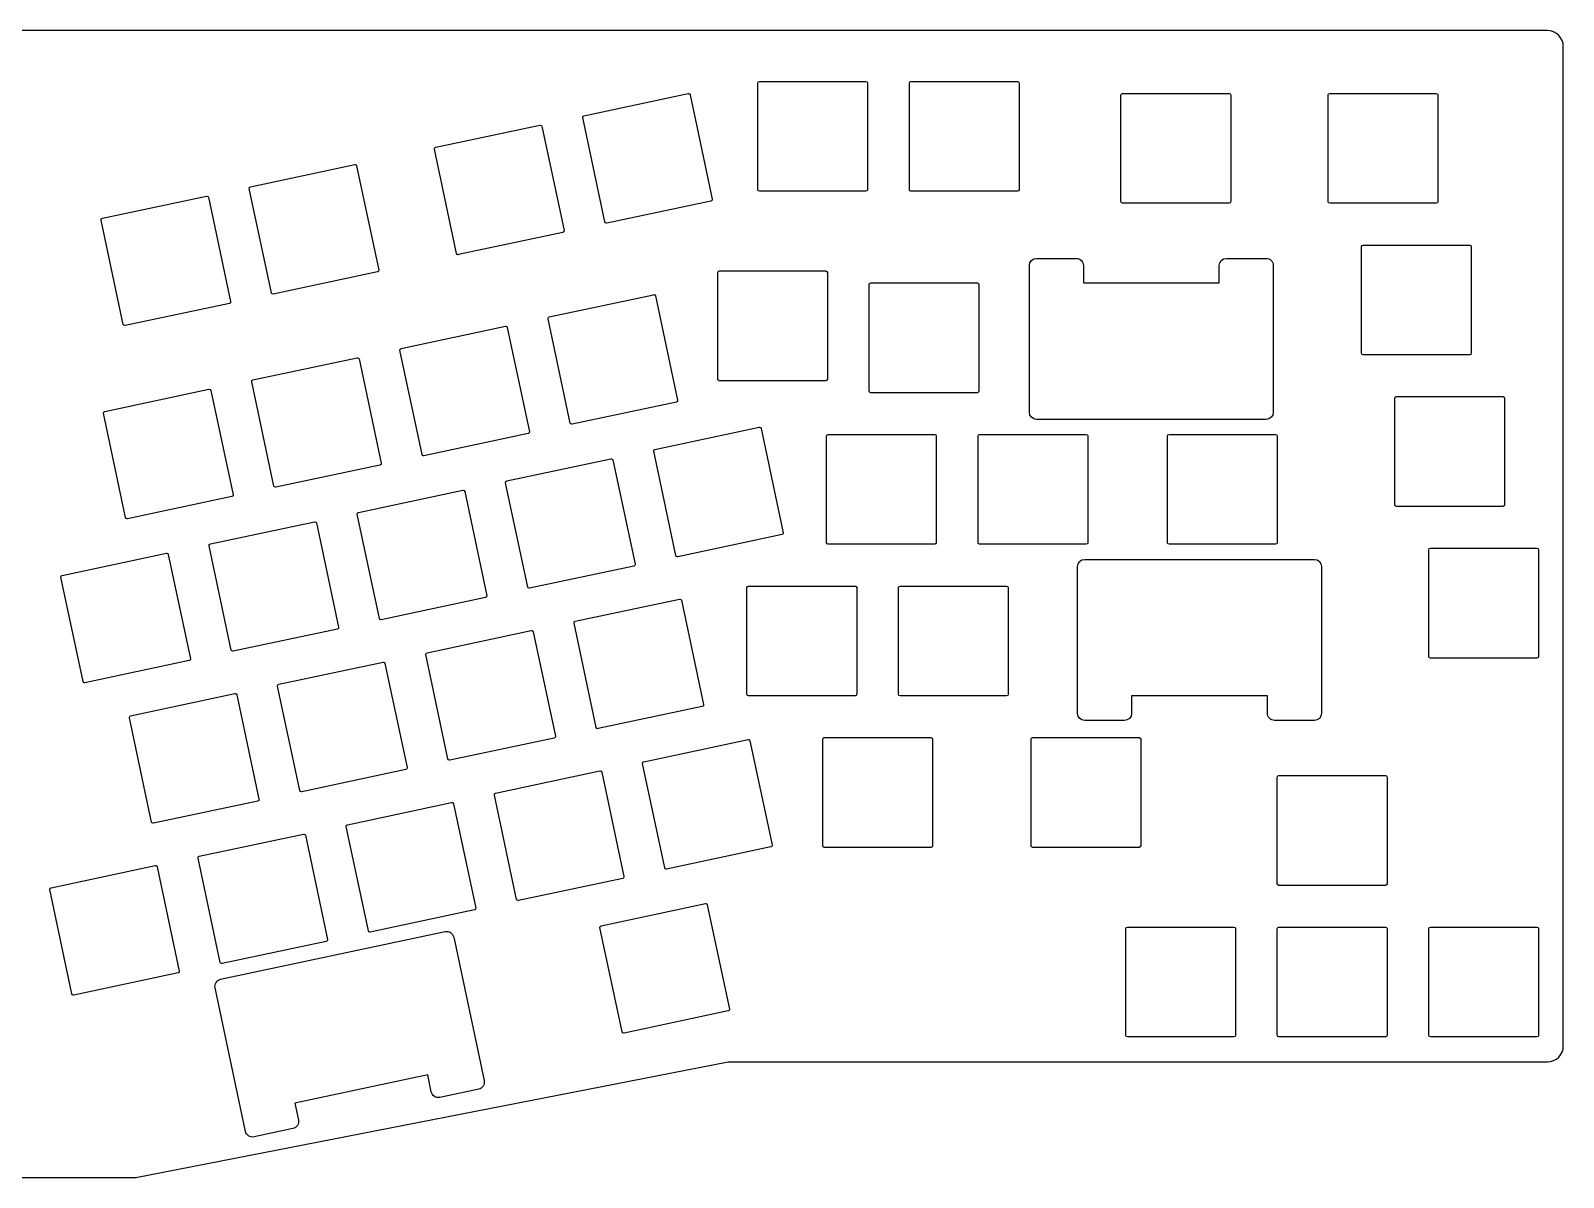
# Model space of a CAD drawing. Header units: millimetres. Extents: x 148 to 488, y -388 to -244.
# Drawn here: x 294.9 to 487.6, y -388.2 to -244.1 of the extents above; entities that cross this region are included whole.
import ezdxf

# ---------------------------------------------------------------- set-up
doc = ezdxf.new("R2010")
doc.units = ezdxf.units.MM
doc.header["$MEASUREMENT"] = 0
doc.layers.add('PCB', color=7, linetype='Continuous', lineweight=0)
doc.layers.add('Plate', color=7, linetype='Continuous', lineweight=0)

msp = doc.modelspace()

# ---------------------------------------------------------------- linework, layer by layer
at = {"layer": 'PCB', "color": 18, "lineweight": 25, "true_color": 0x000000}
msp.add_open_spline([(304.11, -244.09), (304.11, -244.09), (485.6, -244.09), (485.6, -244.09), (486.71, -244.09), (487.6, -244.99), (487.6, -246.09), (487.6, -246.09), (487.6, -308.57), (487.6, -308.57), (487.6, -308.57), (487.6, -371.68), (487.6, -371.68), (487.6, -372.78), (486.71, -373.68), (485.6, -373.68), (485.6, -373.68), (382.57, -373.68), (382.57, -373.68), (382.57, -373.68), (308.11, -388.2), (308.11, -388.2), (308.11, -388.2), (298.11, -388.2), (298.11, -388.2), (298.11, -388.2), (288.11, -388.2), (288.11, -388.2), (288.11, -388.2), (213.65, -373.68), (213.65, -373.68), (213.65, -373.68), (149.51, -373.68), (149.51, -373.68), (148.41, -373.68), (147.51, -372.78), (147.51, -371.68), (147.51, -371.68), (147.51, -308.57), (147.51, -308.57), (147.51, -308.57), (147.51, -246.09), (147.51, -246.09), (147.51, -244.99), (148.41, -244.09), (149.51, -244.09), (149.51, -244.09), (292.11, -244.09), (292.11, -244.09), (292.11, -244.09), (304.11, -244.09), (304.11, -244.09)], degree=3, knots=[0, 0, 0, 0, 1, 1, 1, 2, 2, 2, 3, 3, 3, 4, 4, 4, 5, 5, 5, 6, 6, 6, 7, 7, 7, 8, 8, 8, 9, 9, 9, 10, 10, 10, 11, 11, 11, 12, 12, 12, 13, 13, 13, 14, 14, 14, 15, 15, 15, 16, 16, 16, 17, 17, 17, 17], dxfattribs=at)
at = {"layer": 'Plate', "color": 18, "lineweight": 25, "true_color": 0x000000}
for points, knots in [([(386.52, -264.28), (386.52, -264.28), (399.92, -264.28), (399.92, -264.28), (400.03, -264.28), (400.12, -264.19), (400.12, -264.08), (400.12, -264.08), (400.12, -250.68), (400.12, -250.68), (400.12, -250.57), (400.03, -250.48), (399.92, -250.48), (399.92, -250.48), (386.52, -250.48), (386.52, -250.48), (386.41, -250.48), (386.32, -250.57), (386.32, -250.68), (386.32, -250.68), (386.32, -264.08), (386.32, -264.08), (386.32, -264.19), (386.41, -264.28), (386.52, -264.28)], [0, 0, 0, 0, 1, 1, 1, 2, 2, 2, 3, 3, 3, 4, 4, 4, 5, 5, 5, 6, 6, 6, 7, 7, 7, 8, 8, 8, 8]), ([(405.57, -264.28), (405.57, -264.28), (418.97, -264.28), (418.97, -264.28), (419.08, -264.28), (419.17, -264.19), (419.17, -264.08), (419.17, -264.08), (419.17, -250.68), (419.17, -250.68), (419.17, -250.57), (419.08, -250.48), (418.97, -250.48), (418.97, -250.48), (405.57, -250.48), (405.57, -250.48), (405.46, -250.48), (405.37, -250.57), (405.37, -250.68), (405.37, -250.68), (405.37, -264.08), (405.37, -264.08), (405.37, -264.19), (405.46, -264.28), (405.57, -264.28)], [0, 0, 0, 0, 1, 1, 1, 2, 2, 2, 3, 3, 3, 4, 4, 4, 5, 5, 5, 6, 6, 6, 7, 7, 7, 8, 8, 8, 8]), ([(367.09, -268.13), (367.11, -268.22), (367.19, -268.29), (367.28, -268.29), (367.3, -268.29), (367.31, -268.29), (367.33, -268.28), (367.33, -268.28), (380.43, -265.5), (380.43, -265.5), (380.49, -265.49), (380.53, -265.45), (380.56, -265.41), (380.59, -265.37), (380.6, -265.31), (380.59, -265.26), (380.59, -265.26), (377.8, -252.15), (377.8, -252.15), (377.78, -252.06), (377.7, -251.99), (377.61, -251.99), (377.59, -251.99), (377.58, -252), (377.56, -252), (377.56, -252), (364.46, -254.78), (364.46, -254.78), (364.4, -254.8), (364.36, -254.83), (364.33, -254.87), (364.3, -254.92), (364.29, -254.97), (364.3, -255.02), (364.3, -255.02), (367.09, -268.13), (367.09, -268.13)], [0, 0, 0, 0, 1, 1, 1, 2, 2, 2, 3, 3, 3, 4, 4, 4, 5, 5, 5, 6, 6, 6, 7, 7, 7, 8, 8, 8, 9, 9, 9, 10, 10, 10, 11, 11, 11, 12, 12, 12, 12]), ([(432.18, -265.78), (432.18, -265.78), (445.58, -265.78), (445.58, -265.78), (445.69, -265.78), (445.78, -265.69), (445.78, -265.58), (445.78, -265.58), (445.78, -252.18), (445.78, -252.18), (445.78, -252.07), (445.69, -251.98), (445.58, -251.98), (445.58, -251.98), (432.18, -251.98), (432.18, -251.98), (432.07, -251.98), (431.98, -252.07), (431.98, -252.18), (431.98, -252.18), (431.98, -265.58), (431.98, -265.58), (431.98, -265.69), (432.07, -265.78), (432.18, -265.78)], [0, 0, 0, 0, 1, 1, 1, 2, 2, 2, 3, 3, 3, 4, 4, 4, 5, 5, 5, 6, 6, 6, 7, 7, 7, 8, 8, 8, 8]), ([(458.23, -265.78), (458.23, -265.78), (471.63, -265.78), (471.63, -265.78), (471.74, -265.78), (471.83, -265.69), (471.83, -265.58), (471.83, -265.58), (471.83, -252.18), (471.83, -252.18), (471.83, -252.07), (471.74, -251.98), (471.63, -251.98), (471.63, -251.98), (458.23, -251.98), (458.23, -251.98), (458.12, -251.98), (458.03, -252.07), (458.03, -252.18), (458.03, -252.18), (458.03, -265.58), (458.03, -265.58), (458.03, -265.69), (458.12, -265.78), (458.23, -265.78)], [0, 0, 0, 0, 1, 1, 1, 2, 2, 2, 3, 3, 3, 4, 4, 4, 5, 5, 5, 6, 6, 6, 7, 7, 7, 8, 8, 8, 8]), ([(348.45, -272.09), (348.47, -272.18), (348.56, -272.25), (348.65, -272.25), (348.66, -272.25), (348.68, -272.25), (348.69, -272.24), (348.69, -272.24), (361.8, -269.46), (361.8, -269.46), (361.91, -269.43), (361.98, -269.33), (361.95, -269.22), (361.95, -269.22), (359.17, -256.11), (359.17, -256.11), (359.15, -256.02), (359.07, -255.95), (358.97, -255.95), (358.96, -255.95), (358.94, -255.96), (358.93, -255.96), (358.93, -255.96), (345.82, -258.75), (345.82, -258.75), (345.77, -258.76), (345.73, -258.79), (345.7, -258.83), (345.67, -258.88), (345.66, -258.93), (345.67, -258.98), (345.67, -258.98), (348.45, -272.09), (348.45, -272.09)], [0, 0, 0, 0, 1, 1, 1, 2, 2, 2, 3, 3, 3, 4, 4, 4, 5, 5, 5, 6, 6, 6, 7, 7, 7, 8, 8, 8, 9, 9, 9, 10, 10, 10, 11, 11, 11, 11]), ([(325.16, -277.04), (325.18, -277.13), (325.26, -277.2), (325.36, -277.2), (325.37, -277.2), (325.39, -277.2), (325.4, -277.19), (325.4, -277.19), (338.51, -274.41), (338.51, -274.41), (338.56, -274.4), (338.6, -274.37), (338.63, -274.32), (338.66, -274.28), (338.67, -274.22), (338.66, -274.17), (338.66, -274.17), (335.87, -261.06), (335.87, -261.06), (335.86, -260.97), (335.77, -260.91), (335.68, -260.91), (335.67, -260.91), (335.65, -260.91), (335.64, -260.91), (335.64, -260.91), (322.53, -263.7), (322.53, -263.7), (322.48, -263.71), (322.43, -263.74), (322.4, -263.78), (322.38, -263.83), (322.37, -263.88), (322.38, -263.93), (322.38, -263.93), (325.16, -277.04), (325.16, -277.04)], [0, 0, 0, 0, 1, 1, 1, 2, 2, 2, 3, 3, 3, 4, 4, 4, 5, 5, 5, 6, 6, 6, 7, 7, 7, 8, 8, 8, 9, 9, 9, 10, 10, 10, 11, 11, 11, 12, 12, 12, 12]), ([(306.53, -281), (306.55, -281.09), (306.63, -281.16), (306.72, -281.16), (306.74, -281.16), (306.75, -281.16), (306.77, -281.16), (306.77, -281.16), (319.87, -278.37), (319.87, -278.37), (319.93, -278.36), (319.97, -278.33), (320, -278.28), (320.03, -278.24), (320.04, -278.18), (320.03, -278.13), (320.03, -278.13), (317.24, -265.02), (317.24, -265.02), (317.22, -264.93), (317.14, -264.87), (317.05, -264.87), (317.03, -264.87), (317.02, -264.87), (317, -264.87), (317, -264.87), (303.9, -267.66), (303.9, -267.66), (303.84, -267.67), (303.8, -267.7), (303.77, -267.74), (303.74, -267.79), (303.73, -267.84), (303.74, -267.89), (303.74, -267.89), (306.53, -281), (306.53, -281)], [0, 0, 0, 0, 1, 1, 1, 2, 2, 2, 3, 3, 3, 4, 4, 4, 5, 5, 5, 6, 6, 6, 7, 7, 7, 8, 8, 8, 9, 9, 9, 10, 10, 10, 11, 11, 11, 12, 12, 12, 12]), ([(462.23, -271.23), (462.23, -271.23), (462.23, -284.63), (462.23, -284.63), (462.23, -284.74), (462.32, -284.83), (462.43, -284.83), (462.43, -284.83), (475.83, -284.83), (475.83, -284.83), (475.94, -284.83), (476.03, -284.74), (476.03, -284.63), (476.03, -284.63), (476.03, -271.23), (476.03, -271.23), (476.03, -271.12), (475.94, -271.03), (475.83, -271.03), (475.83, -271.03), (462.43, -271.03), (462.43, -271.03), (462.32, -271.03), (462.23, -271.12), (462.23, -271.23)], [0, 0, 0, 0, 1, 1, 1, 2, 2, 2, 3, 3, 3, 4, 4, 4, 5, 5, 5, 6, 6, 6, 7, 7, 7, 8, 8, 8, 8]), ([(444.33, -275.79), (444.33, -275.79), (427.26, -275.79), (427.26, -275.79), (427.26, -275.79), (427.26, -273.61), (427.26, -273.61), (427.26, -273.37), (427.17, -273.14), (427, -272.97), (426.83, -272.8), (426.6, -272.71), (426.36, -272.71), (426.36, -272.71), (421.36, -272.71), (421.36, -272.71), (420.86, -272.71), (420.46, -273.11), (420.46, -273.6), (420.46, -273.6), (420.46, -292.05), (420.46, -292.05), (420.46, -292.54), (420.86, -292.95), (421.36, -292.95), (421.36, -292.95), (450.23, -292.95), (450.23, -292.95), (450.73, -292.95), (451.13, -292.54), (451.13, -292.05), (451.13, -292.05), (451.13, -273.61), (451.13, -273.61), (451.13, -273.37), (451.04, -273.14), (450.87, -272.97), (450.7, -272.8), (450.48, -272.71), (450.24, -272.71), (450.24, -272.71), (445.23, -272.71), (445.23, -272.71), (444.74, -272.71), (444.33, -273.11), (444.33, -273.6), (444.33, -273.6), (444.33, -275.79), (444.33, -275.79)], [0, 0, 0, 0, 1, 1, 1, 2, 2, 2, 3, 3, 3, 4, 4, 4, 5, 5, 5, 6, 6, 6, 7, 7, 7, 8, 8, 8, 9, 9, 9, 10, 10, 10, 11, 11, 11, 12, 12, 12, 13, 13, 13, 14, 14, 14, 15, 15, 15, 16, 16, 16, 16]), ([(381.47, -288.09), (381.47, -288.09), (394.87, -288.09), (394.87, -288.09), (394.98, -288.09), (395.07, -288), (395.07, -287.89), (395.07, -287.89), (395.07, -274.49), (395.07, -274.49), (395.07, -274.38), (394.98, -274.29), (394.87, -274.29), (394.87, -274.29), (381.47, -274.29), (381.47, -274.29), (381.36, -274.29), (381.27, -274.38), (381.27, -274.49), (381.27, -274.49), (381.27, -287.89), (381.27, -287.89), (381.27, -288), (381.36, -288.09), (381.47, -288.09)], [0, 0, 0, 0, 1, 1, 1, 2, 2, 2, 3, 3, 3, 4, 4, 4, 5, 5, 5, 6, 6, 6, 7, 7, 7, 8, 8, 8, 8]), ([(362.93, -293.56), (362.94, -293.56), (362.96, -293.56), (362.97, -293.55), (362.97, -293.55), (376.08, -290.77), (376.08, -290.77), (376.19, -290.74), (376.26, -290.64), (376.23, -290.53), (376.23, -290.53), (373.45, -277.42), (373.45, -277.42), (373.43, -277.33), (373.35, -277.26), (373.25, -277.26), (373.24, -277.26), (373.22, -277.27), (373.21, -277.27), (373.21, -277.27), (360.1, -280.06), (360.1, -280.06), (360.05, -280.07), (360.01, -280.1), (359.98, -280.14), (359.95, -280.19), (359.94, -280.24), (359.95, -280.29), (359.95, -280.29), (362.73, -293.4), (362.73, -293.4), (362.75, -293.49), (362.84, -293.56), (362.93, -293.56)], [0, 0, 0, 0, 1, 1, 1, 2, 2, 2, 3, 3, 3, 4, 4, 4, 5, 5, 5, 6, 6, 6, 7, 7, 7, 8, 8, 8, 9, 9, 9, 10, 10, 10, 11, 11, 11, 11]), ([(400.52, -289.59), (400.52, -289.59), (413.92, -289.59), (413.92, -289.59), (414.03, -289.59), (414.12, -289.5), (414.12, -289.39), (414.12, -289.39), (414.12, -275.99), (414.12, -275.99), (414.12, -275.88), (414.03, -275.79), (413.92, -275.79), (413.92, -275.79), (400.52, -275.79), (400.52, -275.79), (400.41, -275.79), (400.32, -275.88), (400.32, -275.99), (400.32, -275.99), (400.32, -289.39), (400.32, -289.39), (400.32, -289.5), (400.41, -289.59), (400.52, -289.59)], [0, 0, 0, 0, 1, 1, 1, 2, 2, 2, 3, 3, 3, 4, 4, 4, 5, 5, 5, 6, 6, 6, 7, 7, 7, 8, 8, 8, 8]), ([(344.1, -297.36), (344.12, -297.45), (344.2, -297.52), (344.3, -297.52), (344.31, -297.52), (344.32, -297.52), (344.34, -297.51), (344.34, -297.51), (357.45, -294.73), (357.45, -294.73), (357.5, -294.72), (357.54, -294.69), (357.57, -294.64), (357.6, -294.6), (357.61, -294.54), (357.6, -294.49), (357.6, -294.49), (354.81, -281.38), (354.81, -281.38), (354.79, -281.29), (354.71, -281.23), (354.62, -281.23), (354.6, -281.23), (354.59, -281.23), (354.58, -281.23), (354.58, -281.23), (341.47, -284.02), (341.47, -284.02), (341.36, -284.04), (341.29, -284.15), (341.31, -284.25), (341.31, -284.25), (344.1, -297.36), (344.1, -297.36)], [0, 0, 0, 0, 1, 1, 1, 2, 2, 2, 3, 3, 3, 4, 4, 4, 5, 5, 5, 6, 6, 6, 7, 7, 7, 8, 8, 8, 9, 9, 9, 10, 10, 10, 11, 11, 11, 11]), ([(335.98, -285.19), (335.97, -285.19), (335.96, -285.19), (335.94, -285.19), (335.94, -285.19), (322.83, -287.98), (322.83, -287.98), (322.78, -287.99), (322.74, -288.02), (322.71, -288.06), (322.68, -288.11), (322.67, -288.16), (322.68, -288.21), (322.68, -288.21), (325.47, -301.32), (325.47, -301.32), (325.49, -301.41), (325.57, -301.48), (325.66, -301.48), (325.68, -301.48), (325.69, -301.48), (325.7, -301.47), (325.7, -301.47), (338.81, -298.69), (338.81, -298.69), (338.86, -298.68), (338.91, -298.65), (338.94, -298.6), (338.97, -298.56), (338.98, -298.5), (338.97, -298.45), (338.97, -298.45), (336.18, -285.34), (336.18, -285.34), (336.16, -285.25), (336.08, -285.19), (335.98, -285.19)], [0, 0, 0, 0, 1, 1, 1, 2, 2, 2, 3, 3, 3, 4, 4, 4, 5, 5, 5, 6, 6, 6, 7, 7, 7, 8, 8, 8, 9, 9, 9, 10, 10, 10, 11, 11, 11, 12, 12, 12, 12]), ([(317.35, -289.15), (317.34, -289.15), (317.32, -289.15), (317.31, -289.15), (317.31, -289.15), (304.2, -291.94), (304.2, -291.94), (304.15, -291.95), (304.1, -291.98), (304.08, -292.02), (304.05, -292.07), (304.04, -292.12), (304.05, -292.17), (304.05, -292.17), (306.83, -305.28), (306.83, -305.28), (306.85, -305.37), (306.94, -305.44), (307.03, -305.44), (307.04, -305.44), (307.06, -305.44), (307.07, -305.44), (307.07, -305.44), (320.18, -302.65), (320.18, -302.65), (320.23, -302.64), (320.27, -302.61), (320.3, -302.56), (320.33, -302.52), (320.34, -302.46), (320.33, -302.41), (320.33, -302.41), (317.55, -289.31), (317.55, -289.31), (317.53, -289.21), (317.44, -289.15), (317.35, -289.15)], [0, 0, 0, 0, 1, 1, 1, 2, 2, 2, 3, 3, 3, 4, 4, 4, 5, 5, 5, 6, 6, 6, 7, 7, 7, 8, 8, 8, 9, 9, 9, 10, 10, 10, 11, 11, 11, 12, 12, 12, 12]), ([(480.21, -303.68), (480.21, -303.68), (480.21, -290.28), (480.21, -290.28), (480.21, -290.17), (480.12, -290.08), (480.01, -290.08), (480.01, -290.08), (466.61, -290.08), (466.61, -290.08), (466.5, -290.08), (466.41, -290.17), (466.41, -290.28), (466.41, -290.28), (466.41, -303.68), (466.41, -303.68), (466.41, -303.79), (466.5, -303.88), (466.61, -303.88), (466.61, -303.88), (480.01, -303.88), (480.01, -303.88), (480.12, -303.88), (480.21, -303.79), (480.21, -303.68)], [0, 0, 0, 0, 1, 1, 1, 2, 2, 2, 3, 3, 3, 4, 4, 4, 5, 5, 5, 6, 6, 6, 7, 7, 7, 8, 8, 8, 8]), ([(389.48, -307.33), (389.51, -307.29), (389.52, -307.24), (389.51, -307.18), (389.51, -307.18), (386.72, -294.08), (386.72, -294.08), (386.7, -293.98), (386.62, -293.92), (386.53, -293.92), (386.52, -293.92), (386.5, -293.92), (386.49, -293.92), (386.49, -293.92), (373.38, -296.71), (373.38, -296.71), (373.33, -296.72), (373.28, -296.75), (373.25, -296.8), (373.23, -296.84), (373.22, -296.89), (373.23, -296.95), (373.23, -296.95), (376.01, -310.05), (376.01, -310.05), (376.03, -310.14), (376.11, -310.21), (376.21, -310.21), (376.22, -310.21), (376.24, -310.21), (376.25, -310.21), (376.25, -310.21), (389.36, -307.42), (389.36, -307.42), (389.41, -307.41), (389.45, -307.38), (389.48, -307.33)], [0, 0, 0, 0, 1, 1, 1, 2, 2, 2, 3, 3, 3, 4, 4, 4, 5, 5, 5, 6, 6, 6, 7, 7, 7, 8, 8, 8, 9, 9, 9, 10, 10, 10, 11, 11, 11, 12, 12, 12, 12]), ([(408.76, -308.44), (408.76, -308.44), (408.76, -295.04), (408.76, -295.04), (408.76, -294.93), (408.67, -294.84), (408.56, -294.84), (408.56, -294.84), (395.16, -294.84), (395.16, -294.84), (395.05, -294.84), (394.96, -294.93), (394.96, -295.04), (394.96, -295.04), (394.96, -308.44), (394.96, -308.44), (394.96, -308.55), (395.05, -308.64), (395.16, -308.64), (395.16, -308.64), (408.56, -308.64), (408.56, -308.64), (408.67, -308.64), (408.76, -308.55), (408.76, -308.44)], [0, 0, 0, 0, 1, 1, 1, 2, 2, 2, 3, 3, 3, 4, 4, 4, 5, 5, 5, 6, 6, 6, 7, 7, 7, 8, 8, 8, 8]), ([(414.21, -294.84), (414.1, -294.84), (414.01, -294.93), (414.01, -295.04), (414.01, -295.04), (414.01, -308.44), (414.01, -308.44), (414.01, -308.55), (414.1, -308.64), (414.21, -308.64), (414.21, -308.64), (427.61, -308.64), (427.61, -308.64), (427.72, -308.64), (427.81, -308.55), (427.81, -308.44), (427.81, -308.44), (427.81, -295.04), (427.81, -295.04), (427.81, -294.93), (427.72, -294.84), (427.61, -294.84), (427.61, -294.84), (414.21, -294.84), (414.21, -294.84)], [0, 0, 0, 0, 1, 1, 1, 2, 2, 2, 3, 3, 3, 4, 4, 4, 5, 5, 5, 6, 6, 6, 7, 7, 7, 8, 8, 8, 8]), ([(438.03, -294.84), (437.92, -294.84), (437.83, -294.93), (437.83, -295.04), (437.83, -295.04), (437.83, -308.44), (437.83, -308.44), (437.83, -308.55), (437.92, -308.64), (438.03, -308.64), (438.03, -308.64), (451.43, -308.64), (451.43, -308.64), (451.54, -308.64), (451.63, -308.55), (451.63, -308.44), (451.63, -308.44), (451.63, -295.04), (451.63, -295.04), (451.63, -294.93), (451.54, -294.84), (451.43, -294.84), (451.43, -294.84), (438.03, -294.84), (438.03, -294.84)], [0, 0, 0, 0, 1, 1, 1, 2, 2, 2, 3, 3, 3, 4, 4, 4, 5, 5, 5, 6, 6, 6, 7, 7, 7, 8, 8, 8, 8]), ([(370.85, -311.29), (370.88, -311.25), (370.89, -311.2), (370.88, -311.14), (370.88, -311.14), (368.09, -298.04), (368.09, -298.04), (368.07, -297.95), (367.99, -297.88), (367.9, -297.88), (367.88, -297.88), (367.87, -297.88), (367.85, -297.88), (367.85, -297.88), (354.75, -300.67), (354.75, -300.67), (354.64, -300.69), (354.57, -300.8), (354.59, -300.91), (354.59, -300.91), (357.38, -314.01), (357.38, -314.01), (357.4, -314.11), (357.48, -314.17), (357.57, -314.17), (357.59, -314.17), (357.6, -314.17), (357.62, -314.17), (357.62, -314.17), (370.72, -311.38), (370.72, -311.38), (370.78, -311.37), (370.82, -311.34), (370.85, -311.29)], [0, 0, 0, 0, 1, 1, 1, 2, 2, 2, 3, 3, 3, 4, 4, 4, 5, 5, 5, 6, 6, 6, 7, 7, 7, 8, 8, 8, 9, 9, 9, 10, 10, 10, 11, 11, 11, 11]), ([(338.94, -318.13), (338.95, -318.13), (338.97, -318.13), (338.98, -318.13), (338.98, -318.13), (352.09, -315.34), (352.09, -315.34), (352.2, -315.32), (352.27, -315.21), (352.24, -315.11), (352.24, -315.11), (349.46, -302), (349.46, -302), (349.44, -301.91), (349.36, -301.84), (349.26, -301.84), (349.25, -301.84), (349.23, -301.84), (349.22, -301.84), (349.22, -301.84), (336.11, -304.63), (336.11, -304.63), (336.06, -304.64), (336.02, -304.67), (335.99, -304.72), (335.96, -304.76), (335.95, -304.81), (335.96, -304.87), (335.96, -304.87), (338.74, -317.97), (338.74, -317.97), (338.76, -318.07), (338.85, -318.13), (338.94, -318.13)], [0, 0, 0, 0, 1, 1, 1, 2, 2, 2, 3, 3, 3, 4, 4, 4, 5, 5, 5, 6, 6, 6, 7, 7, 7, 8, 8, 8, 9, 9, 9, 10, 10, 10, 11, 11, 11, 11]), ([(333.58, -319.22), (333.61, -319.17), (333.62, -319.12), (333.61, -319.07), (333.61, -319.07), (330.82, -305.96), (330.82, -305.96), (330.8, -305.87), (330.72, -305.8), (330.63, -305.8), (330.61, -305.8), (330.6, -305.8), (330.59, -305.8), (330.59, -305.8), (317.48, -308.59), (317.48, -308.59), (317.43, -308.6), (317.38, -308.63), (317.35, -308.68), (317.32, -308.72), (317.31, -308.78), (317.32, -308.83), (317.32, -308.83), (320.11, -321.93), (320.11, -321.93), (320.13, -322.03), (320.21, -322.09), (320.31, -322.09), (320.32, -322.09), (320.33, -322.09), (320.35, -322.09), (320.35, -322.09), (333.46, -319.3), (333.46, -319.3), (333.51, -319.29), (333.55, -319.26), (333.58, -319.22)], [0, 0, 0, 0, 1, 1, 1, 2, 2, 2, 3, 3, 3, 4, 4, 4, 5, 5, 5, 6, 6, 6, 7, 7, 7, 8, 8, 8, 9, 9, 9, 10, 10, 10, 11, 11, 11, 12, 12, 12, 12]), ([(314.95, -323.18), (314.98, -323.13), (314.99, -323.08), (314.98, -323.03), (314.98, -323.03), (312.19, -309.92), (312.19, -309.92), (312.17, -309.83), (312.09, -309.76), (311.99, -309.76), (311.98, -309.76), (311.97, -309.76), (311.95, -309.77), (311.95, -309.77), (298.85, -312.55), (298.85, -312.55), (298.79, -312.56), (298.75, -312.59), (298.72, -312.64), (298.69, -312.68), (298.68, -312.74), (298.69, -312.79), (298.69, -312.79), (301.48, -325.9), (301.48, -325.9), (301.5, -325.99), (301.58, -326.05), (301.67, -326.05), (301.69, -326.05), (301.7, -326.05), (301.71, -326.05), (301.71, -326.05), (314.82, -323.26), (314.82, -323.26), (314.87, -323.25), (314.92, -323.22), (314.95, -323.18)], [0, 0, 0, 0, 1, 1, 1, 2, 2, 2, 3, 3, 3, 4, 4, 4, 5, 5, 5, 6, 6, 6, 7, 7, 7, 8, 8, 8, 9, 9, 9, 10, 10, 10, 11, 11, 11, 12, 12, 12, 12]), ([(484.28, -309.13), (484.28, -309.13), (470.88, -309.13), (470.88, -309.13), (470.77, -309.13), (470.68, -309.22), (470.68, -309.33), (470.68, -309.33), (470.68, -322.73), (470.68, -322.73), (470.68, -322.84), (470.77, -322.93), (470.88, -322.93), (470.88, -322.93), (484.28, -322.93), (484.28, -322.93), (484.39, -322.93), (484.48, -322.84), (484.48, -322.73), (484.48, -322.73), (484.48, -309.33), (484.48, -309.33), (484.48, -309.22), (484.39, -309.13), (484.28, -309.13)], [0, 0, 0, 0, 1, 1, 1, 2, 2, 2, 3, 3, 3, 4, 4, 4, 5, 5, 5, 6, 6, 6, 7, 7, 7, 8, 8, 8, 8]), ([(433.32, -327.69), (433.32, -327.69), (450.39, -327.69), (450.39, -327.69), (450.39, -327.69), (450.39, -329.87), (450.39, -329.87), (450.39, -330.11), (450.49, -330.34), (450.66, -330.51), (450.83, -330.68), (451.05, -330.78), (451.29, -330.78), (451.29, -330.78), (456.3, -330.78), (456.3, -330.78), (456.79, -330.78), (457.19, -330.37), (457.2, -329.88), (457.2, -329.88), (457.2, -311.44), (457.2, -311.44), (457.2, -310.94), (456.79, -310.54), (456.3, -310.54), (456.3, -310.54), (427.42, -310.54), (427.42, -310.54), (426.92, -310.54), (426.52, -310.94), (426.52, -311.44), (426.52, -311.44), (426.52, -329.88), (426.52, -329.88), (426.52, -330.12), (426.61, -330.34), (426.78, -330.51), (426.95, -330.68), (427.18, -330.78), (427.42, -330.78), (427.42, -330.78), (432.42, -330.78), (432.42, -330.78), (432.91, -330.78), (433.32, -330.37), (433.32, -329.88), (433.32, -329.88), (433.32, -327.69), (433.32, -327.69)], [0, 0, 0, 0, 1, 1, 1, 2, 2, 2, 3, 3, 3, 4, 4, 4, 5, 5, 5, 6, 6, 6, 7, 7, 7, 8, 8, 8, 9, 9, 9, 10, 10, 10, 11, 11, 11, 12, 12, 12, 13, 13, 13, 14, 14, 14, 15, 15, 15, 16, 16, 16, 16]), ([(385.15, -327.69), (385.15, -327.69), (398.55, -327.69), (398.55, -327.69), (398.66, -327.69), (398.75, -327.6), (398.75, -327.49), (398.75, -327.49), (398.75, -314.09), (398.75, -314.09), (398.75, -313.98), (398.66, -313.89), (398.55, -313.89), (398.55, -313.89), (385.15, -313.89), (385.15, -313.89), (385.04, -313.89), (384.95, -313.98), (384.95, -314.09), (384.95, -314.09), (384.95, -327.49), (384.95, -327.49), (384.95, -327.6), (385.04, -327.69), (385.15, -327.69)], [0, 0, 0, 0, 1, 1, 1, 2, 2, 2, 3, 3, 3, 4, 4, 4, 5, 5, 5, 6, 6, 6, 7, 7, 7, 8, 8, 8, 8]), ([(417.6, -313.89), (417.6, -313.89), (404.2, -313.89), (404.2, -313.89), (404.09, -313.89), (404, -313.98), (404, -314.09), (404, -314.09), (404, -327.49), (404, -327.49), (404, -327.6), (404.09, -327.69), (404.2, -327.69), (404.2, -327.69), (417.6, -327.69), (417.6, -327.69), (417.71, -327.69), (417.8, -327.6), (417.8, -327.49), (417.8, -327.49), (417.8, -314.09), (417.8, -314.09), (417.8, -313.98), (417.71, -313.89), (417.6, -313.89)], [0, 0, 0, 0, 1, 1, 1, 2, 2, 2, 3, 3, 3, 4, 4, 4, 5, 5, 5, 6, 6, 6, 7, 7, 7, 8, 8, 8, 8]), ([(366, -331.66), (366.02, -331.75), (366.1, -331.82), (366.19, -331.82), (366.21, -331.82), (366.22, -331.81), (366.23, -331.81), (366.23, -331.81), (379.34, -329.02), (379.34, -329.02), (379.39, -329.01), (379.44, -328.98), (379.47, -328.94), (379.5, -328.89), (379.51, -328.84), (379.5, -328.79), (379.5, -328.79), (376.71, -315.68), (376.71, -315.68), (376.69, -315.59), (376.61, -315.52), (376.51, -315.52), (376.5, -315.52), (376.49, -315.52), (376.47, -315.53), (376.47, -315.53), (363.37, -318.31), (363.37, -318.31), (363.31, -318.32), (363.27, -318.35), (363.24, -318.4), (363.21, -318.44), (363.2, -318.5), (363.21, -318.55), (363.21, -318.55), (366, -331.66), (366, -331.66)], [0, 0, 0, 0, 1, 1, 1, 2, 2, 2, 3, 3, 3, 4, 4, 4, 5, 5, 5, 6, 6, 6, 7, 7, 7, 8, 8, 8, 9, 9, 9, 10, 10, 10, 11, 11, 11, 12, 12, 12, 12]), ([(360.83, -332.9), (360.86, -332.85), (360.87, -332.8), (360.86, -332.75), (360.86, -332.75), (358.08, -319.64), (358.08, -319.64), (358.06, -319.55), (357.97, -319.48), (357.88, -319.48), (357.87, -319.48), (357.85, -319.48), (357.84, -319.49), (357.84, -319.49), (344.73, -322.27), (344.73, -322.27), (344.68, -322.28), (344.63, -322.32), (344.61, -322.36), (344.58, -322.4), (344.57, -322.46), (344.58, -322.51), (344.58, -322.51), (347.36, -335.62), (347.36, -335.62), (347.38, -335.71), (347.47, -335.78), (347.56, -335.78), (347.57, -335.78), (347.59, -335.77), (347.6, -335.77), (347.6, -335.77), (360.71, -332.99), (360.71, -332.99), (360.76, -332.97), (360.8, -332.94), (360.83, -332.9)], [0, 0, 0, 0, 1, 1, 1, 2, 2, 2, 3, 3, 3, 4, 4, 4, 5, 5, 5, 6, 6, 6, 7, 7, 7, 8, 8, 8, 9, 9, 9, 10, 10, 10, 11, 11, 11, 12, 12, 12, 12]), ([(328.73, -339.58), (328.75, -339.67), (328.83, -339.74), (328.93, -339.74), (328.94, -339.74), (328.95, -339.74), (328.97, -339.73), (328.97, -339.73), (342.07, -336.95), (342.07, -336.95), (342.13, -336.94), (342.17, -336.9), (342.2, -336.86), (342.23, -336.81), (342.24, -336.76), (342.23, -336.71), (342.23, -336.71), (339.44, -323.6), (339.44, -323.6), (339.42, -323.51), (339.34, -323.44), (339.25, -323.44), (339.23, -323.44), (339.22, -323.44), (339.21, -323.45), (339.21, -323.45), (326.1, -326.23), (326.1, -326.23), (326.05, -326.24), (326, -326.28), (325.97, -326.32), (325.94, -326.37), (325.93, -326.42), (325.94, -326.47), (325.94, -326.47), (328.73, -339.58), (328.73, -339.58)], [0, 0, 0, 0, 1, 1, 1, 2, 2, 2, 3, 3, 3, 4, 4, 4, 5, 5, 5, 6, 6, 6, 7, 7, 7, 8, 8, 8, 9, 9, 9, 10, 10, 10, 11, 11, 11, 12, 12, 12, 12]), ([(323.57, -340.82), (323.6, -340.78), (323.61, -340.72), (323.59, -340.67), (323.59, -340.67), (320.81, -327.56), (320.81, -327.56), (320.79, -327.47), (320.71, -327.4), (320.61, -327.4), (320.6, -327.4), (320.59, -327.41), (320.57, -327.41), (320.57, -327.41), (307.46, -330.19), (307.46, -330.19), (307.41, -330.21), (307.37, -330.24), (307.34, -330.28), (307.31, -330.33), (307.3, -330.38), (307.31, -330.43), (307.31, -330.43), (310.1, -343.54), (310.1, -343.54), (310.12, -343.63), (310.2, -343.7), (310.29, -343.7), (310.31, -343.7), (310.32, -343.7), (310.33, -343.69), (310.33, -343.69), (323.44, -340.91), (323.44, -340.91), (323.49, -340.9), (323.54, -340.87), (323.57, -340.82)], [0, 0, 0, 0, 1, 1, 1, 2, 2, 2, 3, 3, 3, 4, 4, 4, 5, 5, 5, 6, 6, 6, 7, 7, 7, 8, 8, 8, 9, 9, 9, 10, 10, 10, 11, 11, 11, 12, 12, 12, 12]), ([(385.33, -333.32), (385.31, -333.23), (385.23, -333.17), (385.13, -333.17), (385.12, -333.17), (385.11, -333.17), (385.09, -333.17), (385.09, -333.17), (371.98, -335.96), (371.98, -335.96), (371.93, -335.97), (371.89, -336), (371.86, -336.04), (371.83, -336.09), (371.82, -336.14), (371.83, -336.19), (371.83, -336.19), (374.62, -349.3), (374.62, -349.3), (374.64, -349.39), (374.72, -349.46), (374.81, -349.46), (374.83, -349.46), (374.84, -349.46), (374.85, -349.45), (374.85, -349.45), (387.96, -346.67), (387.96, -346.67), (388.01, -346.66), (388.06, -346.63), (388.09, -346.58), (388.12, -346.54), (388.13, -346.48), (388.12, -346.43), (388.12, -346.43), (385.33, -333.32), (385.33, -333.32)], [0, 0, 0, 0, 1, 1, 1, 2, 2, 2, 3, 3, 3, 4, 4, 4, 5, 5, 5, 6, 6, 6, 7, 7, 7, 8, 8, 8, 9, 9, 9, 10, 10, 10, 11, 11, 11, 12, 12, 12, 12]), ([(408.08, -332.94), (408.08, -332.94), (394.68, -332.94), (394.68, -332.94), (394.57, -332.94), (394.48, -333.03), (394.48, -333.14), (394.48, -333.14), (394.48, -346.54), (394.48, -346.54), (394.48, -346.65), (394.57, -346.74), (394.68, -346.74), (394.68, -346.74), (408.08, -346.74), (408.08, -346.74), (408.19, -346.74), (408.28, -346.65), (408.28, -346.54), (408.28, -346.54), (408.28, -333.14), (408.28, -333.14), (408.28, -333.03), (408.19, -332.94), (408.08, -332.94)], [0, 0, 0, 0, 1, 1, 1, 2, 2, 2, 3, 3, 3, 4, 4, 4, 5, 5, 5, 6, 6, 6, 7, 7, 7, 8, 8, 8, 8]), ([(434.47, -346.54), (434.47, -346.54), (434.47, -333.14), (434.47, -333.14), (434.47, -333.03), (434.38, -332.94), (434.27, -332.94), (434.27, -332.94), (420.87, -332.94), (420.87, -332.94), (420.76, -332.94), (420.67, -333.03), (420.67, -333.14), (420.67, -333.14), (420.67, -346.54), (420.67, -346.54), (420.67, -346.65), (420.76, -346.74), (420.87, -346.74), (420.87, -346.74), (434.27, -346.74), (434.27, -346.74), (434.38, -346.74), (434.47, -346.65), (434.47, -346.54)], [0, 0, 0, 0, 1, 1, 1, 2, 2, 2, 3, 3, 3, 4, 4, 4, 5, 5, 5, 6, 6, 6, 7, 7, 7, 8, 8, 8, 8]), ([(369.45, -350.54), (369.48, -350.5), (369.49, -350.44), (369.48, -350.39), (369.48, -350.39), (366.7, -337.28), (366.7, -337.28), (366.68, -337.19), (366.59, -337.13), (366.5, -337.13), (366.49, -337.13), (366.47, -337.13), (366.46, -337.13), (366.46, -337.13), (353.35, -339.92), (353.35, -339.92), (353.3, -339.93), (353.25, -339.96), (353.22, -340), (353.2, -340.05), (353.19, -340.1), (353.2, -340.15), (353.2, -340.15), (355.98, -353.26), (355.98, -353.26), (356, -353.35), (356.08, -353.42), (356.18, -353.42), (356.19, -353.42), (356.21, -353.42), (356.22, -353.42), (356.22, -353.42), (369.33, -350.63), (369.33, -350.63), (369.38, -350.62), (369.42, -350.59), (369.45, -350.54)], [0, 0, 0, 0, 1, 1, 1, 2, 2, 2, 3, 3, 3, 4, 4, 4, 5, 5, 5, 6, 6, 6, 7, 7, 7, 8, 8, 8, 9, 9, 9, 10, 10, 10, 11, 11, 11, 12, 12, 12, 12]), ([(465.23, -337.7), (465.23, -337.7), (451.83, -337.7), (451.83, -337.7), (451.72, -337.7), (451.63, -337.79), (451.63, -337.9), (451.63, -337.9), (451.63, -351.3), (451.63, -351.3), (451.63, -351.41), (451.72, -351.5), (451.83, -351.5), (451.83, -351.5), (465.23, -351.5), (465.23, -351.5), (465.34, -351.5), (465.43, -351.41), (465.43, -351.3), (465.43, -351.3), (465.43, -337.9), (465.43, -337.9), (465.43, -337.79), (465.34, -337.7), (465.23, -337.7)], [0, 0, 0, 0, 1, 1, 1, 2, 2, 2, 3, 3, 3, 4, 4, 4, 5, 5, 5, 6, 6, 6, 7, 7, 7, 8, 8, 8, 8]), ([(337.35, -357.22), (337.37, -357.31), (337.45, -357.38), (337.54, -357.38), (337.56, -357.38), (337.57, -357.38), (337.59, -357.38), (337.59, -357.38), (350.69, -354.59), (350.69, -354.59), (350.75, -354.58), (350.79, -354.55), (350.82, -354.5), (350.85, -354.46), (350.86, -354.4), (350.85, -354.35), (350.85, -354.35), (348.06, -341.25), (348.06, -341.25), (348.04, -341.15), (347.96, -341.09), (347.87, -341.09), (347.85, -341.09), (347.84, -341.09), (347.82, -341.09), (347.82, -341.09), (334.72, -343.88), (334.72, -343.88), (334.67, -343.89), (334.62, -343.92), (334.59, -343.96), (334.56, -344.01), (334.55, -344.06), (334.56, -344.11), (334.56, -344.11), (337.35, -357.22), (337.35, -357.22)], [0, 0, 0, 0, 1, 1, 1, 2, 2, 2, 3, 3, 3, 4, 4, 4, 5, 5, 5, 6, 6, 6, 7, 7, 7, 8, 8, 8, 9, 9, 9, 10, 10, 10, 11, 11, 11, 12, 12, 12, 12]), ([(318.91, -361.34), (318.92, -361.34), (318.94, -361.34), (318.95, -361.34), (318.95, -361.34), (332.06, -358.55), (332.06, -358.55), (332.11, -358.54), (332.16, -358.51), (332.19, -358.46), (332.21, -358.42), (332.22, -358.37), (332.21, -358.31), (332.21, -358.31), (329.43, -345.21), (329.43, -345.21), (329.41, -345.11), (329.33, -345.05), (329.23, -345.05), (329.22, -345.05), (329.2, -345.05), (329.19, -345.05), (329.19, -345.05), (316.08, -347.84), (316.08, -347.84), (316.03, -347.85), (315.99, -347.88), (315.96, -347.93), (315.93, -347.97), (315.92, -348.02), (315.93, -348.08), (315.93, -348.08), (318.72, -361.18), (318.72, -361.18), (318.74, -361.27), (318.82, -361.34), (318.91, -361.34)], [0, 0, 0, 0, 1, 1, 1, 2, 2, 2, 3, 3, 3, 4, 4, 4, 5, 5, 5, 6, 6, 6, 7, 7, 7, 8, 8, 8, 9, 9, 9, 10, 10, 10, 11, 11, 11, 12, 12, 12, 12]), ([(300.28, -365.3), (300.29, -365.3), (300.31, -365.3), (300.32, -365.3), (300.32, -365.3), (313.43, -362.51), (313.43, -362.51), (313.48, -362.5), (313.52, -362.47), (313.55, -362.43), (313.58, -362.38), (313.59, -362.33), (313.58, -362.27), (313.58, -362.27), (310.79, -349.17), (310.79, -349.17), (310.77, -349.08), (310.69, -349.01), (310.6, -349.01), (310.59, -349.01), (310.57, -349.01), (310.56, -349.01), (310.56, -349.01), (297.45, -351.8), (297.45, -351.8), (297.4, -351.81), (297.35, -351.84), (297.32, -351.89), (297.29, -351.93), (297.28, -351.98), (297.3, -352.04), (297.3, -352.04), (300.08, -365.14), (300.08, -365.14), (300.1, -365.24), (300.18, -365.3), (300.28, -365.3)], [0, 0, 0, 0, 1, 1, 1, 2, 2, 2, 3, 3, 3, 4, 4, 4, 5, 5, 5, 6, 6, 6, 7, 7, 7, 8, 8, 8, 9, 9, 9, 10, 10, 10, 11, 11, 11, 12, 12, 12, 12]), ([(379.97, -353.94), (379.95, -353.85), (379.87, -353.78), (379.78, -353.78), (379.76, -353.78), (379.75, -353.78), (379.74, -353.78), (379.74, -353.78), (366.63, -356.57), (366.63, -356.57), (366.52, -356.59), (366.45, -356.7), (366.47, -356.81), (366.47, -356.81), (369.26, -369.91), (369.26, -369.91), (369.28, -370.01), (369.36, -370.07), (369.46, -370.07), (369.47, -370.07), (369.48, -370.07), (369.5, -370.07), (369.5, -370.07), (382.6, -367.28), (382.6, -367.28), (382.66, -367.27), (382.7, -367.24), (382.73, -367.2), (382.76, -367.15), (382.77, -367.1), (382.76, -367.05), (382.76, -367.05), (379.97, -353.94), (379.97, -353.94)], [0, 0, 0, 0, 1, 1, 1, 2, 2, 2, 3, 3, 3, 4, 4, 4, 5, 5, 5, 6, 6, 6, 7, 7, 7, 8, 8, 8, 9, 9, 9, 10, 10, 10, 11, 11, 11, 11]), ([(328.1, -378.87), (328.1, -378.87), (344.81, -375.32), (344.81, -375.32), (344.81, -375.32), (345.26, -377.45), (345.26, -377.45), (345.31, -377.69), (345.45, -377.89), (345.65, -378.02), (345.85, -378.15), (346.09, -378.2), (346.33, -378.15), (346.33, -378.15), (351.22, -377.11), (351.22, -377.11), (351.7, -377.01), (352.01, -376.53), (351.91, -376.04), (351.91, -376.04), (348.08, -358), (348.08, -358), (347.97, -357.52), (347.5, -357.21), (347.01, -357.31), (347.01, -357.31), (318.77, -363.31), (318.77, -363.31), (318.28, -363.42), (317.97, -363.9), (318.07, -364.38), (318.07, -364.38), (321.91, -382.42), (321.91, -382.42), (321.96, -382.65), (322.09, -382.85), (322.29, -382.99), (322.5, -383.12), (322.74, -383.16), (322.97, -383.11), (322.97, -383.11), (327.86, -382.07), (327.86, -382.07), (328.35, -381.97), (328.66, -381.49), (328.56, -381.01), (328.56, -381.01), (328.1, -378.87), (328.1, -378.87)], [0, 0, 0, 0, 1, 1, 1, 2, 2, 2, 3, 3, 3, 4, 4, 4, 5, 5, 5, 6, 6, 6, 7, 7, 7, 8, 8, 8, 9, 9, 9, 10, 10, 10, 11, 11, 11, 12, 12, 12, 13, 13, 13, 14, 14, 14, 15, 15, 15, 16, 16, 16, 16]), ([(446.18, -356.75), (446.18, -356.75), (432.78, -356.75), (432.78, -356.75), (432.67, -356.75), (432.58, -356.84), (432.58, -356.95), (432.58, -356.95), (432.58, -370.35), (432.58, -370.35), (432.58, -370.46), (432.67, -370.55), (432.78, -370.55), (432.78, -370.55), (446.18, -370.55), (446.18, -370.55), (446.29, -370.55), (446.38, -370.46), (446.38, -370.35), (446.38, -370.35), (446.38, -356.95), (446.38, -356.95), (446.38, -356.84), (446.29, -356.75), (446.18, -356.75)], [0, 0, 0, 0, 1, 1, 1, 2, 2, 2, 3, 3, 3, 4, 4, 4, 5, 5, 5, 6, 6, 6, 7, 7, 7, 8, 8, 8, 8]), ([(465.23, -356.75), (465.23, -356.75), (451.83, -356.75), (451.83, -356.75), (451.72, -356.75), (451.63, -356.84), (451.63, -356.95), (451.63, -356.95), (451.63, -370.35), (451.63, -370.35), (451.63, -370.46), (451.72, -370.55), (451.83, -370.55), (451.83, -370.55), (465.23, -370.55), (465.23, -370.55), (465.34, -370.55), (465.43, -370.46), (465.43, -370.35), (465.43, -370.35), (465.43, -356.95), (465.43, -356.95), (465.43, -356.84), (465.34, -356.75), (465.23, -356.75)], [0, 0, 0, 0, 1, 1, 1, 2, 2, 2, 3, 3, 3, 4, 4, 4, 5, 5, 5, 6, 6, 6, 7, 7, 7, 8, 8, 8, 8]), ([(484.28, -356.75), (484.28, -356.75), (470.88, -356.75), (470.88, -356.75), (470.77, -356.75), (470.68, -356.84), (470.68, -356.95), (470.68, -356.95), (470.68, -370.35), (470.68, -370.35), (470.68, -370.46), (470.77, -370.55), (470.88, -370.55), (470.88, -370.55), (484.28, -370.55), (484.28, -370.55), (484.39, -370.55), (484.48, -370.46), (484.48, -370.35), (484.48, -370.35), (484.48, -356.95), (484.48, -356.95), (484.48, -356.84), (484.39, -356.75), (484.28, -356.75)], [0, 0, 0, 0, 1, 1, 1, 2, 2, 2, 3, 3, 3, 4, 4, 4, 5, 5, 5, 6, 6, 6, 7, 7, 7, 8, 8, 8, 8])]:
    msp.add_open_spline(points, degree=3, knots=knots, dxfattribs=at)

doc.saveas('drawing.dxf')
